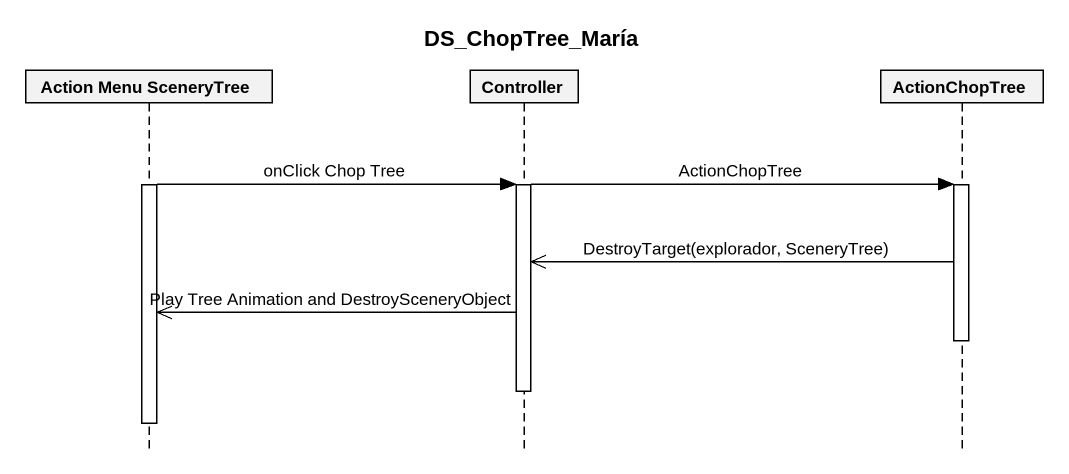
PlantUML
@startuml
title DS_ChopTree_María
hide footbox
participant "Action Menu SceneryTree" as Action_Menu_SceneryTree
participant Controller
participant ActionChopTree

activate Action_Menu_SceneryTree
Action_Menu_SceneryTree -> Controller : onClick Chop Tree
Controller -> ActionChopTree : ActionChopTree
activate Controller
activate ActionChopTree
ActionChopTree ->> Controller : DestroyTarget(explorador, SceneryTree)
Controller ->> Action_Menu_SceneryTree : Play Tree Animation and DestroySceneryObject
deactivate ActionChopTree
deactivate Controller
deactivate Action_Menu_SceneryTree
@enduml
